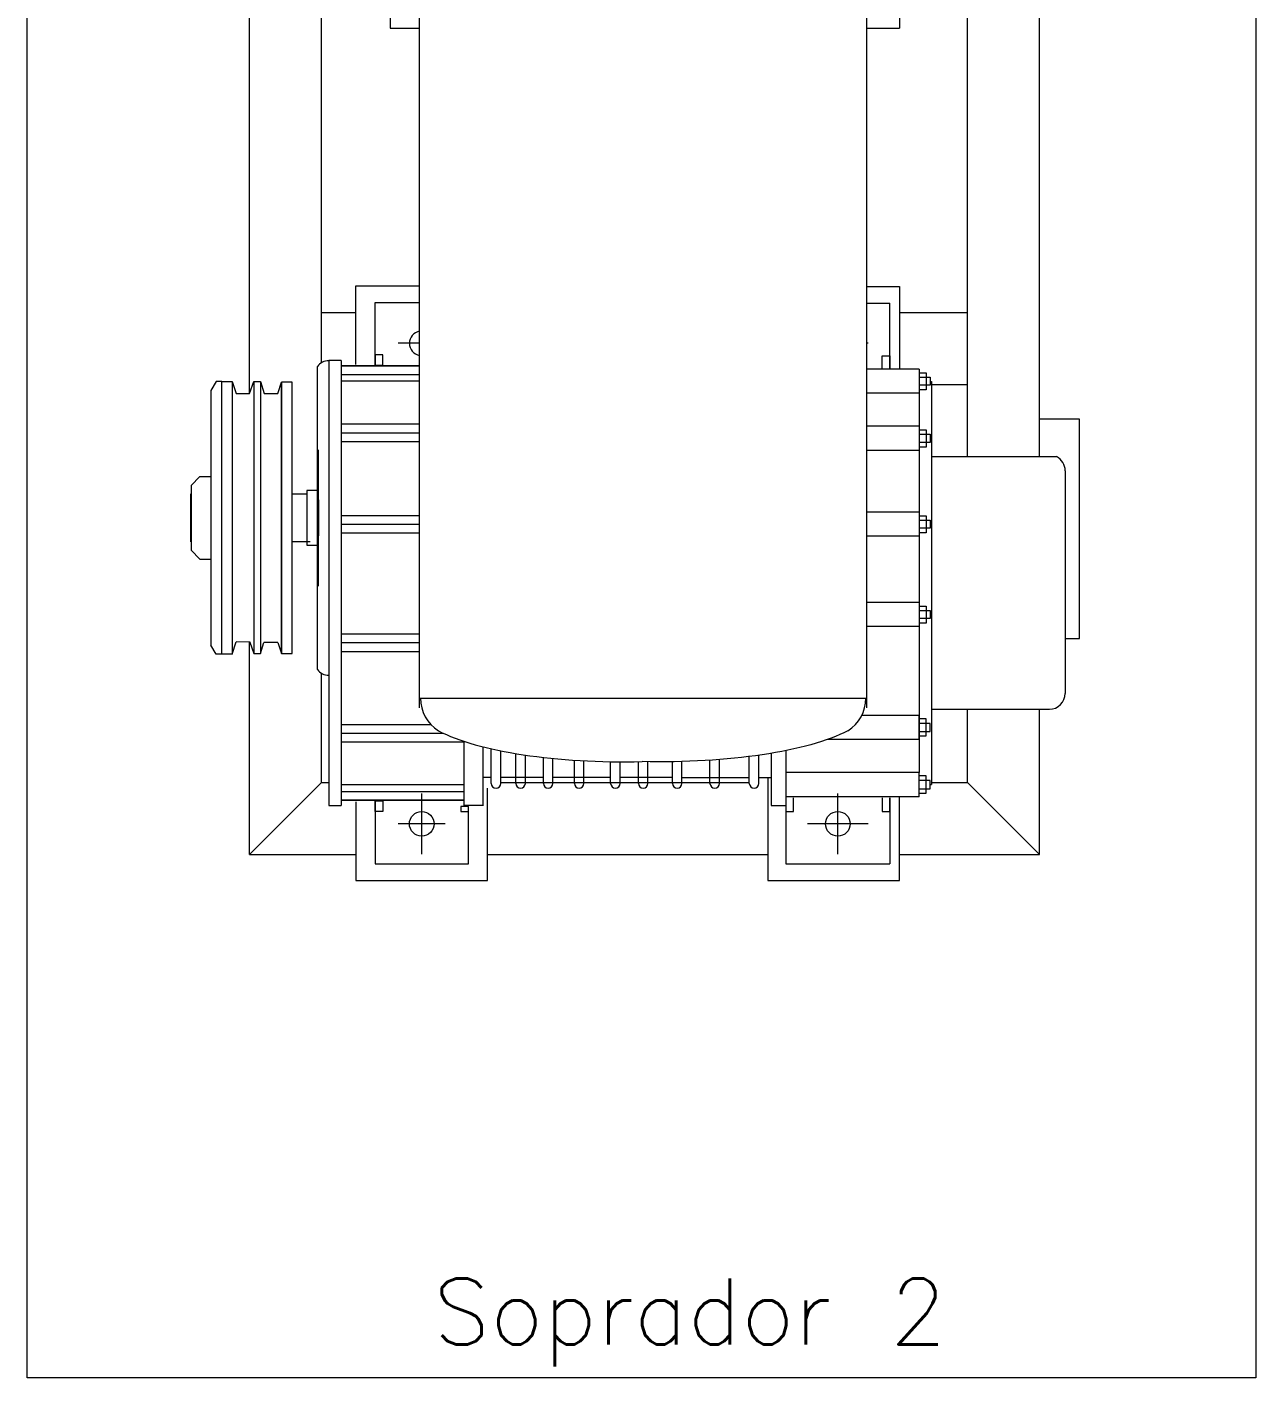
# Model space of a CAD drawing. Header units: millimetres. Extents: x 100 to 940, y 100 to 694.
# Drawn here: x 322.76 to 349.01, y 525.02 to 553.88 of the extents above; entities that cross this region are included whole.
import ezdxf
from ezdxf.enums import TextEntityAlignment as Align

# ---------------------------------------------------------------- set-up
doc = ezdxf.new("R2010")
doc.units = ezdxf.units.MM
for name, color, linetype, lineweight in [('02', 2, 'Continuous', 9), ('Aço 1020', 6, 'Continuous', 9), ('M-EQUIP', 250, 'Continuous', 9), ('SGC-Anotaçoes (Dados da Peça)', 5, 'Continuous', 0)]:
    doc.layers.add(name, color=color, linetype=linetype, lineweight=lineweight)
doc.styles.add('SGC_Anotaçoes_Dados_da_Peça', font='txt.shx')

# ---------------------------------------------------------------- blocks, each defined once
blk = doc.blocks.new('SP52W')
at = {"layer": 'M-EQUIP', "color": 1, "linetype": 'Continuous'}
for p, q in [((-154.79, 0), (-234.65, 0)), ((-234.65, 0), (-234.65, -82.66)), ((-193.65, -41), (-234.65, 0)), ((79.79, 0), (-79.79, 0)), ((215.39, 0), (154.79, 0)), ((174.39, -41), (215.39, 0)), ((215.39, 0), (215.39, -120.95)), ((-173.1, -41), (-193.65, -41)), ((-193.65, -41), (-193.65, -82.66)), ((72.27, -41), (-69.27, -41)), ((174.39, -41), (170.19, -41)), ((174.39, -41), (174.39, -103.16)), ((197.09, -114.41), (197.09, -269.08)), ((199.21, -120.62), (197.09, -114.41)), ((209.05, -114.41), (207.18, -120.62)), ((209.05, -269.41), (209.05, -114.41)), ((212.97, -114.41), (209.05, -114.41)), ((212.97, -269.41), (212.97, -114.41)), ((215.27, -120.95), (212.97, -114.41)), ((225.18, -114.01), (223.07, -121)), ((231.23, -114.01), (234.33, -114.01)), ((234.33, -114.01), (237.34, -119.23)), ((199.21, -120.62), (207.18, -120.62)), ((215.04, -120.95), (223.07, -121)), ((237.34, -264.19), (237.34, -119.23)), ((243.68, -168.25), (237.34, -168.25)), ((248.68, -173.25), (243.68, -168.25)), ((248.68, -210.17), (248.68, -173.25)), ((248.68, -183.09), (248.68, -191.71)), ((248.68, -200.32), (248.68, -183.09)), ((248.68, -191.71), (248.68, -200.32)), ((191.03, -205.32), (182.79, -205.32)), ((243.68, -215.17), (237.34, -215.17)), ((243.68, -215.17), (248.68, -210.17)), ((-234.65, -226.58), (-234.65, -691.46)), ((-193.65, -226.58), (-193.65, -669.58)), ((-173.1, -267.74), (-193.65, -267.74)), ((199.35, -262.63), (197.09, -269.08)), ((207.01, -262.63), (199.35, -262.63)), ((209.05, -269.41), (207.01, -262.63)), ((215.35, -262.63), (212.97, -269.41)), ((223.07, -262.63), (215.35, -262.63)), ((215.39, -262.63), (215.39, -714.74)), ((225.18, -269.41), (223.07, -262.63)), ((234.33, -269.41), (237.34, -264.19)), ((212.97, -269.41), (209.05, -269.41)), ((231.23, -269.41), (234.33, -269.41)), ((174.39, -280.07), (174.39, -783.84)), ((-154.79, -308.74), (-193.65, -308.74)), ((174.39, -308.74), (154.79, -308.74)), ((-136.23, -470.74), (-154.81, -470.74)), ((-154.81, -663.94), (-154.81, -470.74)), ((135.24, -470.74), (118.57, -470.74)), ((135.24, -672.46), (135.24, -470.74))]:
    blk.add_line(p, q, dxfattribs=at)
at = {"layer": 'M-EQUIP', "color": 1}
for p, q in [((-90.04, 5.42), (-149.38, 5.42)), ((-149.38, -32.18), (-149.38, 5.42)), ((-90.04, -32.18), (-90.04, 5.42)), ((-119.71, -0.07), (-119.71, -34.74)), ((117.29, -0.07), (117.29, -34.74)), ((-137.05, -17.4), (-102.38, -17.4)), ((103.94, -17.4), (130.64, -17.4)), ((-90.04, -59.08), (-90.04, -27.8)), ((-81.82, -27.8), (-90.04, -27.8)), ((-81.82, -57.57), (-81.82, -27.8)), ((82.1, -27.8), (93.39, -27.8)), ((82.48, -61.29), (82.48, -27.8)), ((93.39, -64.44), (93.39, -27.8)), ((163.19, -281.43), (163.19, -27.8)), ((170.19, -27.8), (163.19, -27.8)), ((170.19, -281.43), (170.19, -27.8)), ((-172.33, -37.33), (-172.33, -42.02)), ((-166.1, -37.33), (-172.33, -37.33)), ((-169.98, -34.87), (-169.98, -44.7)), ((-166.1, -34.87), (-169.98, -34.87)), ((-166.1, -32.77), (-90.04, -32.77)), ((-166.1, -32.77), (-166.1, -46.58)), ((163.19, -30.82), (93.39, -30.82)), ((163.19, -31.01), (93.39, -31.01)), ((163.19, -31.01), (93.39, -31.01)), ((163.19, -35.82), (93.39, -35.82)), ((-173.1, -269.37), (-173.1, -39.86)), ((-172.33, -39.86), (-173.1, -39.86)), ((-172.33, -42.02), (-166.1, -42.02)), ((-169.98, -44.7), (-166.1, -44.7)), ((-74.7, -43.78), (-81.82, -43.78)), ((-74.7, -40.46), (-74.7, -56.46)), ((-69.27, -40.46), (-69.27, -55.73)), ((-30.93, -43.78), (-69.27, -43.78)), ((-52.31, -40.46), (-52.31, -54.01)), ((-46.89, -40.46), (-46.89, -53.63)), ((-30.93, -40.46), (-30.93, -52.9)), ((-25.51, -40.46), (-25.51, -52.79)), ((-25.51, -43.78), (4.28, -43.78)), ((-11.54, -40.46), (-11.54, -52.8)), ((-6.12, -40.46), (-6.12, -52.81)), ((4.28, -40.46), (4.28, -52.74)), ((9.7, -40.46), (9.7, -52.8)), ((9.7, -43.78), (42.61, -43.78)), ((24.94, -40.46), (24.94, -53.33)), ((30.36, -40.46), (30.36, -53.66)), ((42.61, -40.46), (42.61, -54.66)), ((48.03, -40.46), (48.03, -55.24)), ((48.03, -43.78), (72.27, -43.78)), ((58.28, -40.46), (58.28, -56.57)), ((63.7, -40.46), (63.7, -57.42)), ((72.27, -40.46), (72.27, -58.99)), ((77.69, -40.46), (77.69, -60.15)), ((77.69, -43.78), (82.1, -43.78)), ((93.39, -39.68), (163.19, -39.68)), ((-166.1, -269.37), (-166.1, -46.58)), ((-166.1, -46.58), (-90.04, -46.58)), ((-169.98, -67.47), (-169.98, -77.3)), ((-166.1, -67.47), (-169.98, -67.47)), ((-166.1, -65.37), (-113.63, -65.37)), ((-166.1, -65.37), (-166.1, -79.19)), ((163.19, -64.05), (93.39, -64.05)), ((163.19, -69.05), (105.11, -69.05)), ((-172.33, -69.93), (-172.33, -74.62)), ((-166.1, -69.93), (-172.33, -69.93)), ((-172.33, -74.62), (-166.1, -74.62)), ((163.19, -74.05), (112.21, -74.05)), ((-173.1, -82.66), (-240.21, -82.66)), ((-169.98, -77.3), (-166.1, -77.3)), ((-166.1, -79.19), (-133.39, -79.19)), ((-136.23, -83.5), (-136.23, -942.5)), ((118.57, -83.5), (118.57, -98.58)), ((-249.21, -218.51), (-249.21, -91.66)), ((-135.64, -88.83), (118.57, -88.83)), ((51.07, -88.83), (118.01, -88.83)), ((118.57, -88.83), (118.57, -942.5)), ((176.76, -105.32), (176.76, -277.91)), ((163.19, -115.65), (118.57, -115.65)), ((163.19, -120.65), (118.57, -120.65)), ((-166.1, -143.55), (-166.1, -129.74)), ((-166.1, -129.74), (-136.23, -129.74)), ((163.19, -125.65), (118.57, -125.65)), ((-172.33, -138.99), (-172.33, -134.3)), ((-172.33, -134.3), (-166.1, -134.3)), ((-169.98, -131.63), (-166.1, -131.63)), ((-169.98, -141.45), (-169.98, -131.63)), ((-166.1, -138.99), (-172.33, -138.99)), ((-166.1, -141.45), (-169.98, -141.45)), ((-166.1, -143.55), (-136.23, -143.55)), ((176.17, -152.87), (176.17, -230.36)), ((176.17, -176.1), (176.17, -178.09)), ((182.79, -176.1), (176.17, -176.1)), ((182.79, -178.09), (182.79, -176.1)), ((-169.98, -183.08), (-166.1, -183.08)), ((-169.98, -192.9), (-169.98, -183.08)), ((-166.1, -181.19), (-136.23, -181.19)), ((-166.1, -195), (-166.1, -181.19)), ((163.19, -183.1), (118.57, -183.1)), ((176.17, -202), (176.17, -181.41)), ((176.17, -181.41), (176.17, -202)), ((180.79, -178.09), (191.03, -178.09)), ((182.79, -178.09), (191.03, -178.09)), ((182.79, -205.32), (182.79, -178.09)), ((182.79, -178.09), (191.03, -178.09)), ((182.79, -178.09), (191.03, -178.09)), ((248.79, -178.09), (248.79, -191.71)), ((248.79, -205.32), (248.79, -178.09)), ((-172.33, -190.44), (-172.33, -185.75)), ((-172.33, -185.75), (-166.1, -185.75)), ((-166.1, -190.44), (-172.33, -190.44)), ((163.19, -188.1), (118.57, -188.1)), ((248.79, -191.71), (248.79, -205.32)), ((-166.1, -192.9), (-169.98, -192.9)), ((-166.1, -195), (-136.23, -195)), ((163.19, -193.1), (118.57, -193.1)), ((176.17, -205.32), (176.17, -207.32)), ((176.17, -207.32), (182.79, -207.32)), ((182.79, -207.32), (182.79, -205.32)), ((191.03, -205.32), (182.79, -205.32)), ((-173.1, -226.58), (-244.21, -226.58)), ((-166.1, -230.05), (-136.23, -230.05)), ((-166.1, -243.86), (-166.1, -230.05)), ((-172.33, -239.3), (-172.33, -234.61)), ((-172.33, -234.61), (-166.1, -234.61)), ((-169.98, -231.94), (-166.1, -231.94)), ((-169.98, -241.76), (-169.98, -231.94)), ((163.19, -235.19), (118.57, -235.19)), ((-166.1, -239.3), (-172.33, -239.3)), ((-166.1, -241.76), (-169.98, -241.76)), ((-166.1, -243.86), (-136.23, -243.86)), ((163.19, -240.19), (118.57, -240.19)), ((163.19, -245.19), (118.57, -245.19)), ((-172.33, -271.9), (-172.33, -267.21)), ((-172.33, -267.21), (-166.1, -267.21)), ((-169.98, -264.54), (-166.1, -264.54)), ((-169.98, -274.36), (-169.98, -264.54)), ((-166.1, -276.46), (-166.1, -262.65)), ((-166.1, -262.65), (-136.23, -262.65)), ((-172.33, -269.37), (-173.1, -269.37)), ((-166.1, -271.9), (-172.33, -271.9)), ((-166.1, -274.36), (-169.98, -274.36)), ((-166.1, -276.46), (-136.23, -276.46)), ((-149.38, -276.36), (-149.38, -313.96)), ((118.57, -269.56), (163.19, -269.56)), ((163.19, -273.41), (118.57, -273.41)), ((163.19, -278.23), (118.57, -278.23)), ((163.19, -278.23), (118.57, -278.23)), ((163.19, -278.41), (118.57, -278.41)), ((163.19, -281.43), (170.19, -281.43)), ((-137.05, -291.14), (-136.23, -291.14)), ((118.57, -291.14), (130.64, -291.14)), ((-136.23, -313.96), (-149.38, -313.96))]:
    blk.add_line(p, q, dxfattribs=at)
at = {"layer": 'M-EQUIP', "color": 1, "linetype": 'Continuous'}
for points in [[(-79.79, -43.68), (-79.79, 14.93), (-154.79, 14.93), (-154.79, -32.67)], [(154.79, -29.9), (154.79, 14.93), (79.79, 14.93), (79.79, -37.76)], [(-249.21, -122.94), (-257.28, -122.94), (-257.28, -247.94), (-234.65, -247.94)], [(-136.23, -323.48), (-154.79, -323.48), (-154.79, -276.46)], [(154.79, -279.13), (154.79, -323.97), (118.57, -323.97)]]:
    blk.add_lwpolyline(points, dxfattribs=at)
at = {"layer": 'M-EQUIP', "color": 1}
for points in [[(143.87, -30.42), (143.87, 5.42), (90.7, 5.42), (90.7, -27.21)], [(-145.02, -32.18), (-145.02, -24.49), (-149.38, -24.49), (-149.38, -32.18)], [(-90.04, -32.18), (-90.04, -24.49), (-94.41, -24.49), (-94.41, -32.18)], [(-145.02, -276.36), (-145.02, -284.06), (-149.38, -284.06), (-149.38, -276.36)], [(143.87, -278.62), (143.87, -314.45), (118.57, -314.45)]]:
    blk.add_lwpolyline(points, dxfattribs=at)
for points in [[(90.7, -24.49), (90.7, -27.21), (95.06, -27.21), (95.06, -24.49)], [(143.87, -24.49), (143.87, -30.42), (139.51, -30.42), (139.51, -24.49)], [(143.87, -284.55), (143.87, -278.62), (139.51, -278.62), (139.51, -284.55)]]:
    blk.add_lwpolyline(points, close=True, dxfattribs=at)
at = {"layer": 'M-EQUIP', "color": 1, "linetype": 'Continuous'}
for points in [[(197.09, -269.08), (197.09, -114.41), (191.03, -114.41), (191.03, -269.08)], [(225.18, -269.41), (225.18, -114.01), (231.23, -114.01), (231.23, -269.41)]]:
    blk.add_lwpolyline(points, close=True, dxfattribs=at)
at = {"layer": 'M-EQUIP', "color": 1}
for centre in [(-119.71, -17.4), (117.29, -17.4)]:
    blk.add_circle(centre, 7.04, dxfattribs=at)
for centre, radius, start, end in [((-71.99, -40.46), 2.71, 0, 180), ((-49.6, -40.46), 2.71, 0, 180), ((-28.22, -40.46), 2.71, 0, 180), ((-8.83, -40.46), 2.71, 0, 180), ((6.99, -40.46), 2.71, 0, 180), ((27.65, -40.46), 2.71, 0, 180), ((45.32, -40.46), 2.71, 0, 180), ((60.99, -40.46), 2.71, 0, 180), ((74.98, -40.46), 2.71, 0, 180), ((-240.21, -91.66), 9, 90, 180), ((170.19, -110.15), 8.15, 36.26481, 90), ((-240.21, -218.51), 9, 180, 243.61212), ((117.29, -291.14), 7.04, 280.5262, 79.4738), ((170.19, -273.08), 8.15, 270, 323.73519)]:
    blk.add_arc(centre, radius, start, end, dxfattribs=at)
at = {"layer": 'M-EQUIP', "color": 1, "ltscale": 500}
for centre, start, end in [((-113.88, -88.83), 121.94576, 180.3416), ((96.25, -88.83), 359.6584, 58.05424)]:
    blk.add_arc(centre, 21.76, start, end, dxfattribs=at)
at = {"layer": 'M-EQUIP', "color": 1, "ltscale": 500, "extrusion": (0, 0, -1)}
blk.add_ellipse((-11.55, -89.07), major_axis=(-128.63, 2.23), ratio=0.281937, start_param=0.479341, end_param=1.590998, dxfattribs=at)
at = {"layer": 'M-EQUIP', "color": 1, "ltscale": 500}
blk.add_ellipse((-5.19, -89.06), major_axis=(-127.58, -2.25), ratio=0.284191, start_param=3.620078, end_param=4.731943, dxfattribs=at)

msp = doc.modelspace()

# ---------------------------------------------------------------- linework, layer by layer
at = {"layer": 'Aço 1020'}
msp.add_lwpolyline([(322.762, 600.019), (349.012, 600.019), (349.012, 525.019), (322.762, 525.019)], close=True, dxfattribs=at)

# ---------------------------------------------------------------- block references
at = {"layer": '02', "xscale": 0.03750000000000001, "yscale": 0.03750000000000001, "zscale": 0.03750000000000001, "rotation": 180}
msp.add_blockref('SP52W', (335.592, 536.204), dxfattribs=at)

# ---------------------------------------------------------------- texts
at = {"layer": 'SGC-Anotaçoes (Dados da Peça)', "style": 'SGC_Anotaçoes_Dados_da_Peça'}
msp.add_text('Soprador 2', height=1.4062, dxfattribs=at).set_placement((336.923, 526.439), align=Align.MIDDLE_CENTER)

doc.saveas('drawing.dxf')
